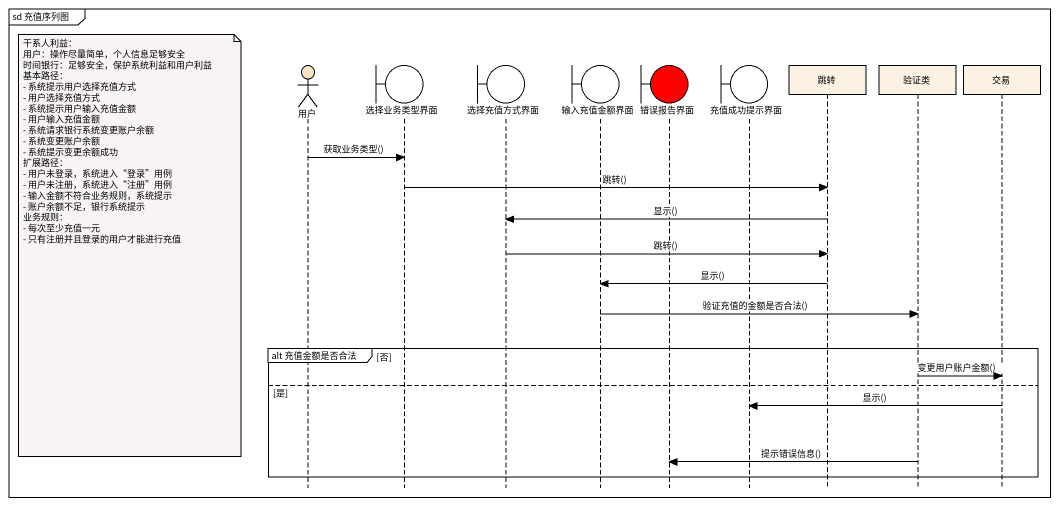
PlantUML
@startuml
mainframe sd 充值序列图
hide footbox
actor 用户 #F8E2C1
boundary 选择业务类型界面
boundary 选择充值方式界面
boundary 输入充值金额界面
boundary 错误报告界面 #FF0000
boundary 充值成功提示界面
participant 跳转
participant 验证类
participant 交易

用户 -> 选择业务类型界面 : 获取业务类型()
选择业务类型界面 -> 跳转 : 跳转()
跳转 -> 选择充值方式界面 : 显示()
note left of 用户
  干系人利益：
  用户：操作尽量简单，个人信息足够安全
  时间银行：足够安全，保护系统利益和用户利益
  基本路径：
  - 系统提示用户选择充值方式
  - 用户选择充值方式
  - 系统提示用户输入充值金额
  - 用户输入充值金额
  - 系统请求银行系统变更账户余额
  - 系统变更账户余额
  - 系统提示变更余额成功
  扩展路径：
  - 用户未登录，系统进入“登录”用例
  - 用户未注册，系统进入“注册”用例
  - 输入金额不符合业务规则，系统提示
  - 账户余额不足，银行系统提示
  业务规则：
  - 每次至少充值一元
  - 只有注册并且登录的用户才能进行充值
end note
选择充值方式界面 -> 跳转 : 跳转()
跳转 -> 输入充值金额界面 : 显示()
输入充值金额界面 -> 验证类 : 验证充值的金额是否合法()
group alt 充值金额是否合法 [否]
  验证类 -> 交易 : 变更用户账户金额()
else 是
  交易 -> 充值成功提示界面 : 显示()
  验证类 -> 错误报告界面 : 提示错误信息()
end
@enduml
